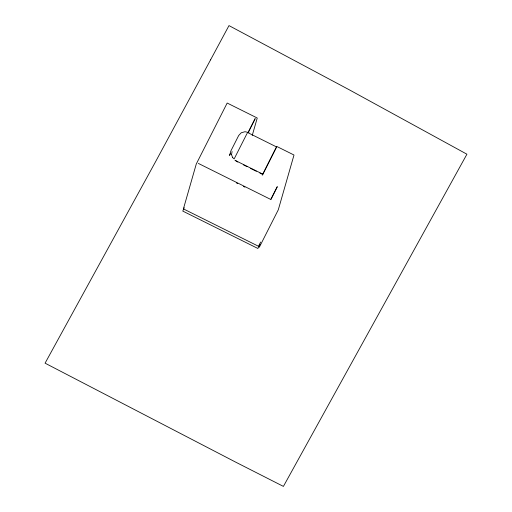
<?xml version="1.0" encoding="UTF-8"?>
<svg xmlns="http://www.w3.org/2000/svg" width="512" height="512" viewBox="0 0 512 512"><rect width="100%" height="100%" fill="white"/><g stroke="black" fill="none" stroke-linecap="round" stroke-linejoin="round"><path stroke-width="0.77" d="M231.507 154.694L232.096 151.507M247.027 133.523L234.138 158.95L232.672 157.587M252.243 135.45L257.242 118.01L227.174 103.04L196.282 163.987L183.405 208.89L258.509 246.278L260.646 242.054M262.278 175.219L276.755 146.432L294.003 155.021L278.285 209.818L259.315 247.245M184.218 207.693L182.778 211.085L257.882 248.474L260.019 244.25M230.643 153.331L229.574 155.437L230.861 150.957L238.688 135.507L241.254 132.774L245.018 131.706L248.966 132.602L248.813 133.126L276.602 146.957L262.726 174.458L259.878 173.043M248.019 132.71L255.181 118.592L247.885 133.197M271.021 199.245L277.293 186.669L270.797 199.475L198.342 163.405M262.816 174.157L235.027 160.32L237.792 162.042M243.488 164.883L247.053 166.656M250.618 168.429L256.314 171.264M236.301 182.848L237.734 183.565M243.456 186.413L244.89 187.123M231.533 154.598L232.646 157.683M210.566 59.859L155.686 161.498L45.075 363.174L236.179 462.394L283.411 486.4L466.925 154.208L349.152 89.734L228.986 25.6L210.566 59.859"/></g></svg>
